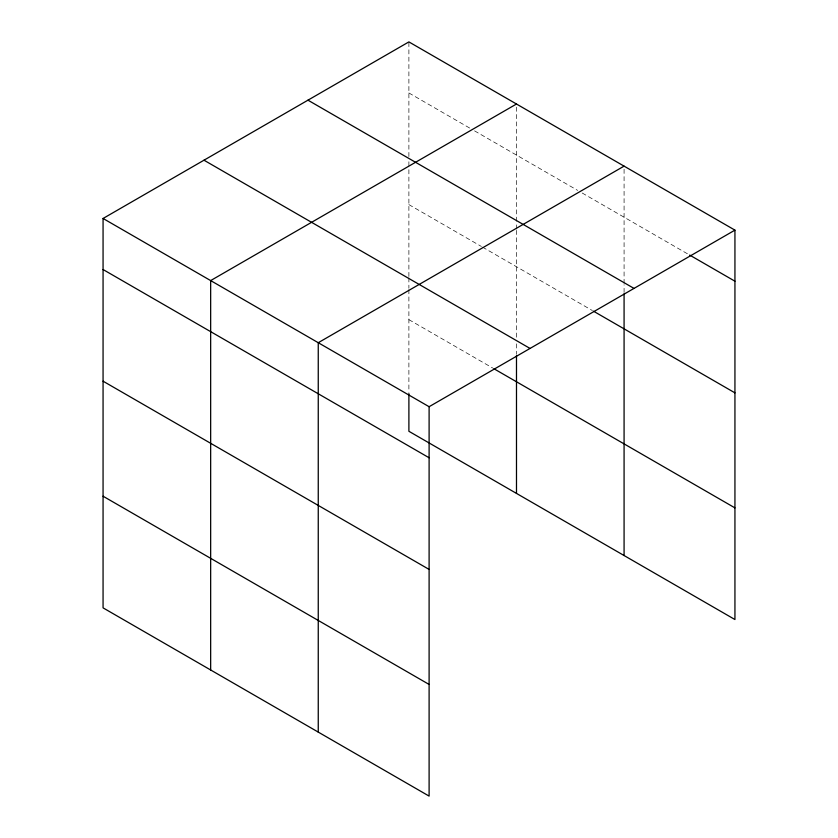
<?xml version="1.0" encoding="UTF-8"?>
<svg xmlns="http://www.w3.org/2000/svg" width="838" height="838" viewBox="0 0 838 838"><rect width="100%" height="100%" fill="white"/><g stroke="black" fill="none" stroke-linecap="round" stroke-linejoin="round"><path stroke-width="0.63" stroke-dasharray="4.19 3.14" d="M408.892 276.509L408.892 166.961M408.892 165.662L408.892 161.765M408.892 156.58L408.892 41.9M516.491 230.377L516.491 338.625M516.491 229.078L516.491 222.594M516.491 221.295L516.491 104.017M624.08 292.493L624.08 284.711M624.08 283.412L624.08 166.133M408.892 92.966L470.055 128.277M474.58 130.885L577.644 190.394M582.18 193.002L688.553 254.427M408.892 204.608L481.379 246.456M482.51 247.116L592.372 310.542M408.892 319.645L492.702 368.029M516.491 343.852L516.491 354.306M408.892 277.818L408.892 288.272M408.892 289.581L408.892 392.341"/><path stroke-width="1.26" d="M624.08 293.792L624.08 555.531M103.064 218.467L429.108 406.713L429.108 796.1L103.064 607.864L103.064 218.467L408.892 41.9L734.936 230.136L734.936 619.533L408.892 431.287L408.892 393.64M516.491 104.017L210.663 280.583L210.663 669.981M624.08 166.133L318.251 342.711L318.251 732.098M429.108 406.713L734.936 230.136M689.684 255.077L734.936 281.201M307.965 100.172L634.01 288.408M593.503 311.191L734.936 392.854M203.99 160.205L530.035 348.44M493.833 368.689L734.936 507.88M103.064 269.532L429.108 457.768M103.064 381.185L429.108 569.421M103.064 496.211L429.108 684.447M516.491 355.616L516.491 493.414"/></g></svg>
